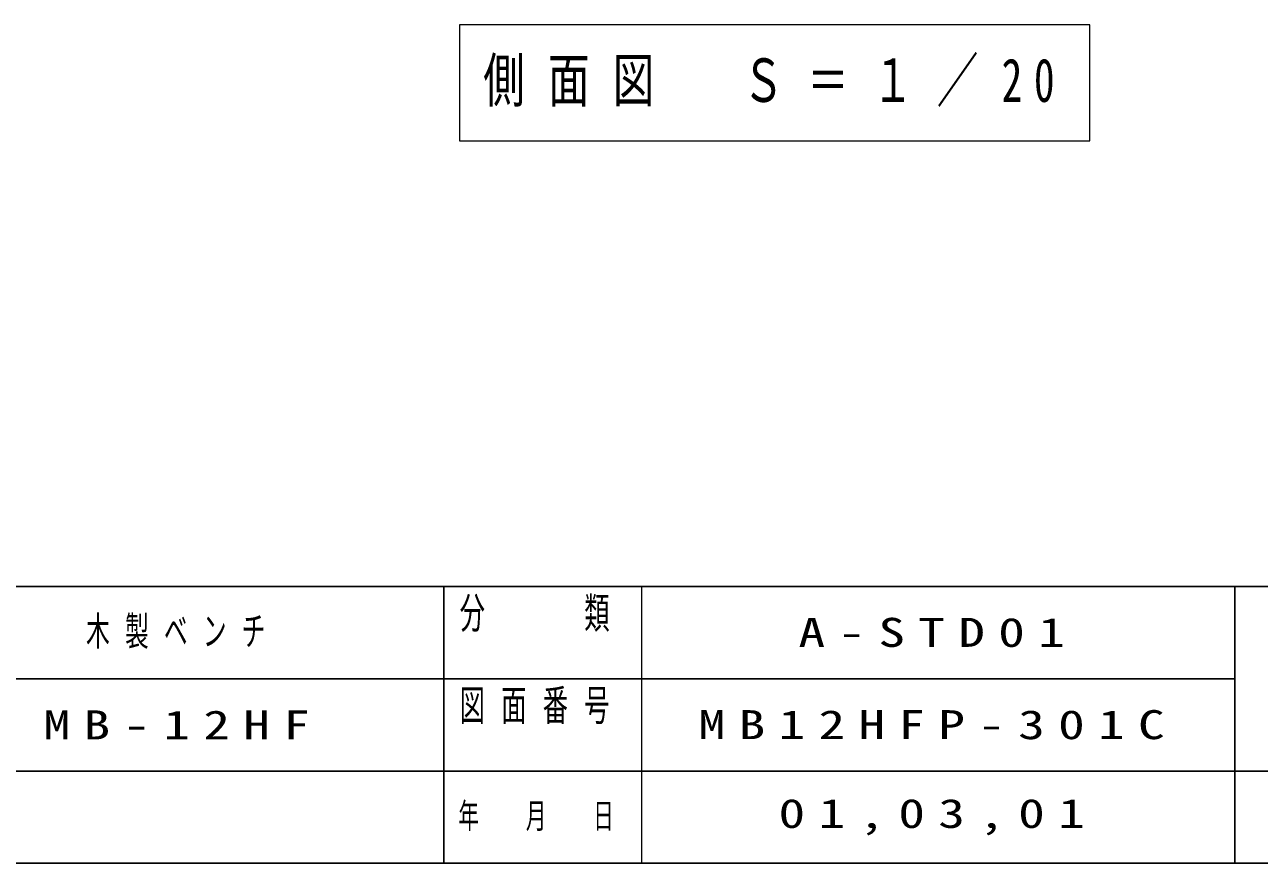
# Model space of a CAD drawing. Units: millimetres on the paper, scale 1:20. Extents: x -365 to 0, y -5 to 257.
# Drawn here: x -161.8 to -68.2, y 0 to 63.6 of the extents above; entities that cross this region are included whole.
import ezdxf

# ---------------------------------------------------------------- set-up
doc = ezdxf.new("R2010")
doc.units = ezdxf.units.MM
doc.layers.add('1_20', color=3, linetype='Continuous', lineweight=25)
doc.layers.add('NAKAMURA図枠', color=7, linetype='Continuous', lineweight=13)
doc.layers.add('99', color=7, linetype='Continuous')
doc.styles.add('ＭＳ ゴシック', font='')
doc.styles.get('ＭＳ ゴシック').set_extended_font_data('MS Gothic')

msp = doc.modelspace()

# ---------------------------------------------------------------- linework, layer by layer
at = {"layer": '1_20', "color": 7, "lineweight": 13}
for p, q in [((-128.803, 63.614), (-128.803, 54.814)), ((-81.003, 63.614), (-128.803, 63.614)), ((-81.003, 54.814), (-81.003, 63.614)), ((-128.803, 54.814), (-81.003, 54.814))]:
    msp.add_line(p, q, dxfattribs=at)
at = {"layer": 'NAKAMURA図枠', "color": 20, "lineweight": 25}
for p, q in [((-365, 21), (0, 21)), ((-365, 0), (0, 0))]:
    msp.add_line(p, q, dxfattribs=at)
at = {"layer": 'NAKAMURA図枠', "color": 3, "lineweight": 25}
for p, q in [((-130, 21), (-130, 0)), ((-70, 21), (-70, 0)), ((-182.5, 14), (-70, 14)), ((-237.5, 7), (0, 7))]:
    msp.add_line(p, q, dxfattribs=at)
at = {"layer": 'NAKAMURA図枠'}
msp.add_line((-115, 21), (-115, 0), dxfattribs=at)

# ---------------------------------------------------------------- texts
at = {"layer": '1_20', "color": 7, "insert": (-104.903, 59.214), "char_height": 3.299, "attachment_point": 5, "style": 'ＭＳ ゴシック'}
msp.add_mtext('\\T1.56;\\W0.7;側面図\u3000Ｓ＝１／20', dxfattribs=at)
at = {"layer": '99', "char_height": 2.199, "attachment_point": 5, "style": 'ＭＳ ゴシック'}
for s, insert in [('\\T1.64;\\W0.6;木製ベンチ', (-149.75, 17.5)), ('\\T1.5;\\W1.35;A-STD01', (-92.5, 17.5)), ('\\T1.5;\\W1.35;MB-12HF', (-149.75, 10.5)), ('\\T1.5;\\W1.35;MB12HFP-301C', (-92.5, 10.5)), ('\\T1.5;\\W1.35;01,03,01', (-92.5, 3.5))]:
    msp.add_mtext(s, dxfattribs=dict(at, insert=insert))
at = {"layer": 'NAKAMURA図枠', "style": 'ＭＳ ゴシック'}
for s, insert, char_height, attachment_point in [('\\T1.64;\\W0.6;分\u3000\u3000類', (-122.5, 20.167), 2.346, 2), ('\\T1.64;\\W0.6;図面番号', (-122.5, 13.167), 2.346, 2), ('\\T1.64;\\W0.6;年\u3000月\u3000日', (-122.5, 3.5), 1.906, 5)]:
    msp.add_mtext(s, dxfattribs=dict(at, insert=insert, char_height=char_height, attachment_point=attachment_point))

doc.saveas('drawing.dxf')
